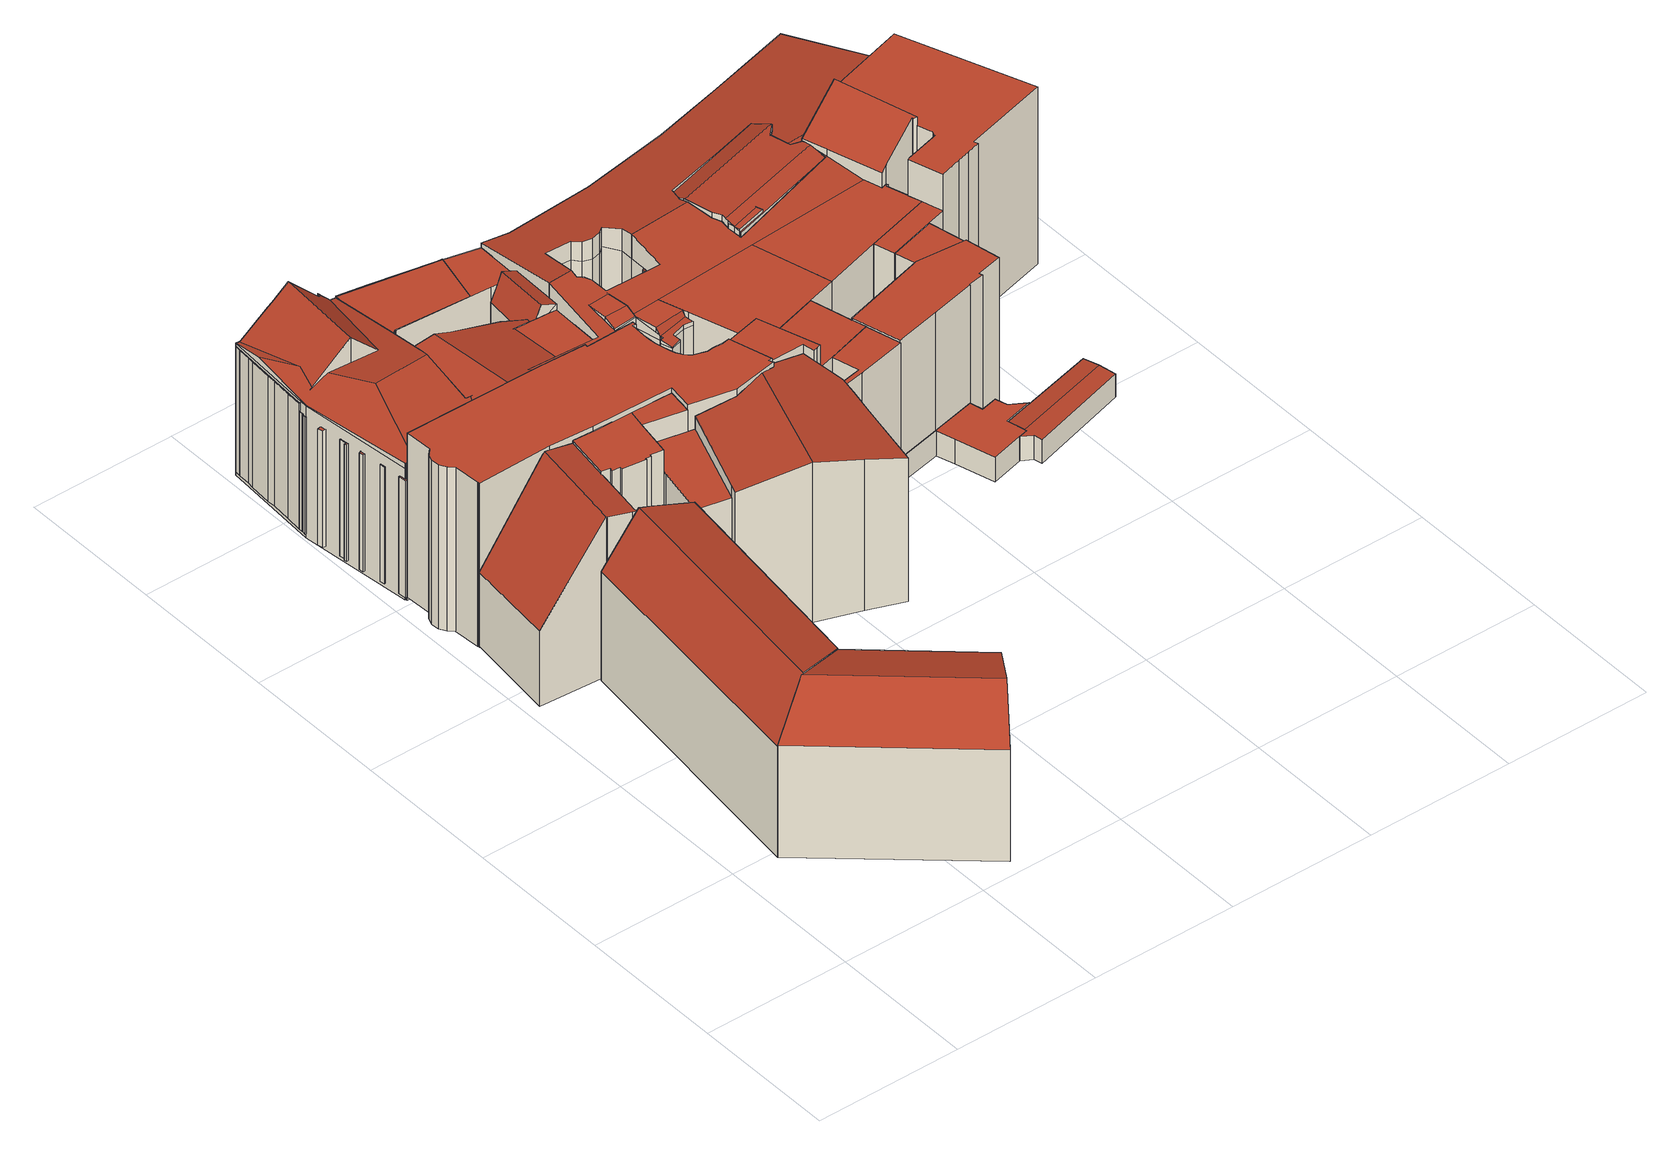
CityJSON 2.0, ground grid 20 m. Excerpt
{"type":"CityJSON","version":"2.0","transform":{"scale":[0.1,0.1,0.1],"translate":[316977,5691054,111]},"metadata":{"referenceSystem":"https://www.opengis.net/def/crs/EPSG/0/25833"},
"CityObjects":{
"building1":{"type":"Building","attributes":{"Gemeindeschluessel":14713000,"Geometrietyp2DReferenz":"3000","function":"31001_9998","roofType":"9999"},"children":["building1-1","building1-2"]},
"building1-1":{"type":"BuildingPart","attributes":{"Dachtyp_tdc":"tdcGableRoof","Dachneigung":53.39,"QualitaetDacherkennung":80,"Geometrietyp2DReferenz":"3000","roofType":"3100","measuredHeight":22.79},"parents":["building1"],"geometry":[{"type":"MultiSurface","lod":"2","boundaries":[[[0,1,2,3]],[[1,4,5,2]],[[4,6,7,5]],[[6,8,9,7]],[[8,10,11,12,9]],[[4,1,0,13,14,15]],[[15,10,8,6,4]],[[12,16,3,2,5,7,9]],[[0,3,16,17,13]],[[13,17,14]],[[14,11,10,15]],[[12,11,17,16]],[[14,17,11]]],"semantics":{"surfaces":[{"type":"WallSurface"},{"type":"RoofSurface"},{"type":"GroundSurface"},{"type":"ClosureSurface"}],"values":[0,0,0,0,0,1,1,2,3,3,0,3,3]}}]},
"building1-2":{"type":"BuildingPart","attributes":{"Dachtyp_tdc":"tdcGableRoof","Dachneigung":54.11,"QualitaetDacherkennung":62,"Geometrietyp2DReferenz":"3000","roofType":"3100","measuredHeight":22.82},"parents":["building1"],"geometry":[{"type":"MultiSurface","lod":"2","boundaries":[[[18,19,0,3,20]],[[11,21,22,12]],[[21,18,20,22]],[[18,21,23]],[[19,18,23,24]],[[21,11,14,24,23]],[[20,3,16,12,22]],[[13,0,19]],[[16,3,0,13,17]],[[12,16,17,11]],[[19,24,14,13]],[[13,14,17]],[[17,14,11]]],"semantics":{"surfaces":[{"type":"WallSurface"},{"type":"RoofSurface"},{"type":"GroundSurface"},{"type":"ClosureSurface"}],"values":[0,0,0,0,1,1,2,0,3,3,0,3,3]}}]},
"building2":{"type":"Building","attributes":{"Gemeindeschluessel":14713000,"Geometrietyp2DReferenz":"3000","function":"31001_9998","roofType":"9999"},"children":["building2-1","building2-2","building2-3","building2-4","building2-5"]},
"building2-1":{"type":"BuildingPart","attributes":{"Dachtyp_tdc":"tdcPolyFlatRoof","Dachneigung":0,"QualitaetDacherkennung":27,"Geometrietyp2DReferenz":"3000","roofType":"1000","measuredHeight":22.86},"parents":["building2"],"geometry":[{"type":"MultiSurface","lod":"2","boundaries":[[[25,26,27,28,29]],[[26,30,31,27]],[[32,33,34,35,36]],[[33,37,38,34]],[[37,39,40,38]],[[39,41,42,40]],[[41,43,44,42]],[[43,45,46,44]],[[45,47,48,46]],[[28,27,31,49,35,34,38,40,42,44,46,48,50,51]],[[47,52,50,48]],[[52,53,54,51,50]],[[53,52,47,45,43,41,39,37,33,32,55,30,26,25]],[[36,56,55,32]],[[49,31,30,55,56]],[[36,35,49,56]],[[29,54,53,25]],[[29,28,51,54]]],"semantics":{"surfaces":[{"type":"WallSurface"},{"type":"GroundSurface"},{"type":"RoofSurface"},{"type":"ClosureSurface"}],"values":[0,0,0,0,0,0,0,0,0,1,0,0,2,0,3,3,0,3]}}]},
"building2-2":{"type":"BuildingPart","attributes":{"Dachtyp_tdc":"tdcPolyFlatRoof","Dachneigung":0,"QualitaetDacherkennung":54,"Geometrietyp2DReferenz":"3000","roofType":"1000","measuredHeight":22.86},"parents":["building2"],"geometry":[{"type":"MultiSurface","lod":"2","boundaries":[[[57,58,31,30]],[[57,59,60,61,58]],[[55,59,57,30]],[[31,58,61,49]],[[56,60,59,55]],[[56,49,61,60]],[[31,49,56,55,30]]],"semantics":{"surfaces":[{"type":"WallSurface"},{"type":"RoofSurface"},{"type":"GroundSurface"},{"type":"ClosureSurface"}],"values":[0,0,1,2,0,3,3]}}]},
"building2-3":{"type":"BuildingPart","attributes":{"Dachtyp_tdc":"tdcGableRoof","Dachneigung":52.8,"QualitaetDacherkennung":36,"Geometrietyp2DReferenz":"3000","roofType":"3100","measuredHeight":23.19},"parents":["building2"],"geometry":[{"type":"MultiSurface","lod":"2","boundaries":[[[62,63,64,65,66]],[[66,67,68,69,70,71,72,54,29,73,62]],[[51,74,75,76,77,78,79,80,81,82,83,84,85,28]],[[54,72,74,51]],[[72,71,75,74]],[[71,70,76,75]],[[70,69,77,76]],[[69,68,78,77]],[[68,67,79,78]],[[67,66,80,79]],[[66,65,81,80]],[[65,64,82,81]],[[64,63,83,82]],[[63,62,84,83]],[[62,73,85,84]],[[73,29,28,85]],[[51,28,29,54]]],"semantics":{"surfaces":[{"type":"RoofSurface"},{"type":"GroundSurface"},{"type":"WallSurface"},{"type":"ClosureSurface"}],"values":[0,0,1,2,2,2,2,2,2,2,2,2,2,2,2,2,3]}}]},
"building2-4":{"type":"BuildingPart","attributes":{"Dachtyp_tdc":"tdcFreeFormRoof","Dachneigung":11.93,"QualitaetDacherkennung":9,"Geometrietyp2DReferenz":"3000","roofType":"5000","measuredHeight":23.31},"parents":["building2"],"geometry":[{"type":"MultiSurface","lod":"2","boundaries":[[[86,87,88,89]],[[87,90,91,88]],[[90,92,93,91]],[[92,94,95,93]],[[94,96,97,95]],[[96,98,99,97]],[[98,100,101,99]],[[100,102,103,101]],[[102,104,105,103]],[[104,106,107,108,105]],[[109,110,111,112,113]],[[110,114,115,111]],[[114,116,117,115]],[[116,118,119,117]],[[118,86,89,119]],[[114,110,109,106,104,102]],[[102,100,98,96,94,92,90,87,86,118,116,114]],[[89,88,91,93,95,97,99,101,103,105,108,112,111,115,117,119]],[[113,107,106,109]],[[113,112,108,107]]],"semantics":{"surfaces":[{"type":"WallSurface"},{"type":"RoofSurface"},{"type":"GroundSurface"},{"type":"ClosureSurface"}],"values":[0,0,0,0,0,0,0,0,0,0,0,0,0,0,0,1,1,2,0,3]}}]},
"building2-5":{"type":"BuildingPart","attributes":{"Dachtyp_tdc":"tdcPolyFlatRoof","Dachneigung":0,"QualitaetDacherkennung":36,"Geometrietyp2DReferenz":"3000","roofType":"1000","measuredHeight":19.82},"parents":["building2"],"geometry":[{"type":"MultiSurface","lod":"2","boundaries":[[[60,113,112,61]],[[107,120,121,108]],[[120,122,123,121]],[[122,124,125,123]],[[124,36,35,125]],[[124,122,120,107,113,60,56,36]],[[35,49,61,112,108,121,123,125]],[[35,36,56,49]],[[61,49,56,60]],[[108,112,113,107]]],"semantics":{"surfaces":[{"type":"WallSurface"},{"type":"RoofSurface"},{"type":"GroundSurface"},{"type":"ClosureSurface"}],"values":[0,0,0,0,0,1,2,3,3,3]}}]},
"building3":{"type":"Building","attributes":{"Dachtyp_tdc":"tdcPolyFlatRoof","Gemeindeschluessel":14713000,"Dachneigung":0,"QualitaetDacherkennung":41,"Geometrietyp2DReferenz":"3000","function":"31001_9998","roofType":"1000","measuredHeight":23.83},"geometry":[{"type":"MultiSurface","lod":"2","boundaries":[[[126,127,128,129]],[[127,130,131,128]],[[130,132,133,131]],[[132,134,135,133]],[[134,136,137,135]],[[136,138,139,137]],[[138,140,141,139]],[[140,142,143,141]],[[142,144,145,143]],[[144,146,147,145]],[[146,148,149,147]],[[148,150,151,149]],[[150,152,153,151]],[[152,154,155,153]],[[154,156,157,155]],[[156,158,159,157]],[[158,160,161,159]],[[160,162,163,161]],[[162,164,165,163]],[[164,166,167,165]],[[166,168,169,167]],[[168,170,171,169]],[[170,172,173,171]],[[172,174,175,173]],[[174,176,177,175]],[[176,178,179,177]],[[178,180,181,179]],[[180,182,183,181]],[[182,184,185,183]],[[184,186,187,185]],[[186,188,189,187]],[[188,190,191,189]],[[190,192,193,191]],[[192,194,195,193]],[[194,196,197,195]],[[196,198,199,197]],[[198,126,129,199]],[[198,196,194,192,190,188,186,184,182,180,178,176,174,172,170,168,166,164,162,160,158,156,154,152,150,148,146,144,142,140,138,136,134,132,130,127,126]],[[129,128,131,133,135,137,139,141,143,145,147,149,151,153,155,157,159,161,163,165,167,169,171,173,175,177,179,181,183,185,187,189,191,193,195,197,199]]],"semantics":{"surfaces":[{"type":"WallSurface"},{"type":"RoofSurface"},{"type":"GroundSurface"}],"values":[0,0,0,0,0,0,0,0,0,0,0,0,0,0,0,0,0,0,0,0,0,0,0,0,0,0,0,0,0,0,0,0,0,0,0,0,0,1,2]}}]},
"building4":{"type":"Building","attributes":{"Gemeindeschluessel":14713000,"Dachneigung":74.64,"Dachorientierung":-4.84,"MittlereTraufHoehe":129.56,"QualitaetDacherkennung":23,"ObjektHoehe":21.6,"BodenHoehe":111.78,"Geometrietyp2DReferenz":"3000","AbsoluteHoehe":133.39,"Dachflaeche":490.5,"function":"31001_9998","roofType":"3100","measuredHeight":21.6,"storeysAboveGround":7},"children":["building4-1","building4-2","building4-3","building4-4"],"geometry":[{"type":"MultiSurface","lod":"2","boundaries":[[[200,201,202,203]],[[204,205,206,207,208]],[[205,209,210,206]],[[209,211,212,210]],[[213,214,215,216]],[[214,217,218,215]],[[217,219,220,218]],[[219,221,163,220]],[[221,222,223,163]],[[222,224,225,223]],[[224,226,157,225]],[[226,227,228,157]],[[227,229,230,228]],[[229,231,232,230]],[[231,233,155,232]],[[233,234,235,155]],[[234,236,237,235]],[[236,238,239,237]],[[238,240,241,239]],[[240,242,243,241]],[[242,244,245,243]],[[244,246,247,245]],[[246,248,249,247]],[[248,250,251,249]],[[250,252,253,251]],[[252,254,255,253]],[[254,256,257,255]],[[256,258,259,257]],[[258,260,261,259]],[[260,262,263,261]],[[262,264,265,263]],[[264,266,267,265]],[[266,268,269,267]],[[268,270,271,269]],[[270,272,273,271]],[[272,274,275,273]],[[274,276,277,275]],[[276,200,203,277]],[[278,279,280,201,200,276,274,272,270,268,266,264,262,260,258,256,254,252,250,248,246,244,242,240,238,236,234,233,231,229,227]],[[227,226,224,222,221,219,217,214,213,281,282,283,211,209,205,204,278]],[[203,202,284,285,207,206,210,212,286,287,288,216,215,218,220,163,223,225,157,228,230,232,155,235,237,239,241,243,245,247,249,251,253,255,257,259,261,263,265,267,269,271,273,275,277]],[[284,202,201,280]],[[289,279,278]],[[285,284,280,279,289]],[[204,208,289,278]],[[285,289,208,207]],[[286,212,211,283]],[[216,288,281,213]],[[288,287,282,281]],[[287,286,283,282]]],"semantics":{"surfaces":[{"type":"WallSurface"},{"type":"RoofSurface"},{"type":"GroundSurface"},{"type":"ClosureSurface"}],"values":[0,0,0,0,0,0,0,0,0,0,0,0,0,0,0,0,0,0,0,0,0,0,0,0,0,0,0,0,0,0,0,0,0,0,0,0,0,0,1,1,2,3,0,3,0,3,3,3,3,3]}}]},
"building4-1":{"type":"BuildingPart","attributes":{"Dachneigung":90,"Dachorientierung":0,"MittlereTraufHoehe":131,"QualitaetDacherkennung":83,"BodenHoehe":111.78,"ObjektTeilHoehe":19.22,"Geometrietyp2DReferenz":"3000","AbsoluteHoehe":131,"Dachflaeche":104.57,"roofType":"1000","measuredHeight":19.22,"storeysAboveGround":6},"parents":["building4"],"geometry":[{"type":"MultiSurface","lod":"2","boundaries":[[[290,291,292,293,294]],[[291,295,296,292]],[[295,297,298,296]],[[297,299,300,298]],[[299,301,302,300]],[[301,303,304,302]],[[303,305,306,307,304]],[[303,301,299,297,295,291,290,308,305]],[[307,309,293,292,296,298,300,302,304]],[[310,306,305,308]],[[309,307,306,310]],[[294,310,308,290]],[[294,293,309,310]]],"semantics":{"surfaces":[{"type":"WallSurface"},{"type":"RoofSurface"},{"type":"GroundSurface"},{"type":"ClosureSurface"}],"values":[0,0,0,0,0,0,0,1,2,0,3,0,3]}}]},
"building4-2":{"type":"BuildingPart","attributes":{"Dachneigung":90,"Dachorientierung":-88.83,"MittlereTraufHoehe":132.48,"QualitaetDacherkennung":54,"BodenHoehe":111.78,"ObjektTeilHoehe":21.07,"Geometrietyp2DReferenz":"3000","AbsoluteHoehe":132.85,"Dachflaeche":25.54,"roofType":"9999","measuredHeight":21.07,"storeysAboveGround":7},"parents":["building4"],"geometry":[{"type":"MultiSurface","lod":"2","boundaries":[[[311,312,313,314]],[[312,315,213,216,313]],[[316,317,318,212,211]],[[317,319,320,318]],[[319,321,322,320]],[[321,323,324,322]],[[323,311,314,324]],[[325,315,312,311]],[[321,319,317,316,326,327]],[[327,325,311,323,321]],[[314,313,216,288,287,286,212,318,320,322,324]],[[281,213,315,325]],[[288,216,213,281]],[[282,281,325,327]],[[287,288,281,282]],[[326,283,282,327]],[[287,282,283,286]],[[316,211,283,326]],[[211,212,286,283]]],"semantics":{"surfaces":[{"type":"WallSurface"},{"type":"RoofSurface"},{"type":"GroundSurface"},{"type":"ClosureSurface"}],"values":[0,0,0,0,0,0,0,1,1,1,2,0,3,0,3,0,3,0,3]}}]},
"building4-3":{"type":"BuildingPart","attributes":{"BezugspunktDach":"2100","Dachneigung":90,"Dachorientierung":0,"MittlereTraufHoehe":128.94,"QualitaetDacherkennung":0,"BodenHoehe":111.78,"ObjektTeilHoehe":17.16,"Geometrietyp2DReferenz":"3000","AbsoluteHoehe":128.94,"Dachflaeche":19.01,"roofType":"9999","measuredHeight":17.16,"storeysAboveGround":6},"parents":["building4"],"geometry":[{"type":"MultiSurface","lod":"2","boundaries":[[[280,279,289,208,328,329,330,331,332,333,201]],[[333,334,202,201]],[[333,332,335,334]],[[330,329,336,337]],[[329,328,338,336]],[[328,208,207,338]],[[202,334,335,339,337,336,338,207,285,284]],[[339,335,332,331]],[[337,339,331,330]],[[284,285,289,279,280]],[[285,207,208,289]],[[201,202,284,280]]],"semantics":{"surfaces":[{"type":"RoofSurface"},{"type":"WallSurface"},{"type":"GroundSurface"},{"type":"ClosureSurface"}],"values":[0,1,1,1,1,1,2,3,3,3,3,3]}}]},
"building4-4":{"type":"BuildingPart","attributes":{"Dachneigung":46.29,"Dachorientierung":3.58,"MittlereTraufHoehe":131.42,"QualitaetDacherkennung":73,"BodenHoehe":111.78,"ObjektTeilHoehe":24.81,"Geometrietyp2DReferenz":"3000","AbsoluteHoehe":136.59,"Dachflaeche":234.55,"roofType":"3100","measuredHeight":24.81,"storeysAboveGround":8},"parents":["building4"],"geometry":[{"type":"MultiSurface","lod":"2","boundaries":[[[340,341,342,335,332]],[[341,343,344,342]],[[343,345,346,344]],[[345,347,348,346]],[[347,349,350,348]],[[349,351,352,350]],[[351,353,354,352]],[[353,355,356,354]],[[355,357,358,356]],[[357,359,360,358]],[[359,361,362,360]],[[361,363,364,362]],[[363,365,366,364]],[[365,367,368,366]],[[367,369,370,368]],[[369,294,293,370]],[[363,361,359,357,355,353,351,349,347,345,343,341,340,371]],[[371,372,306,310,294,369,367,365,363]],[[339,335,342,344,346,348,350,352,354,356,358,360,362,364,366,368,370,293,309,307,337]],[[340,332,331,371]],[[332,335,339,331]],[[309,293,294,310]],[[337,307,306,372,330]],[[307,309,310,306]],[[331,330,372,371]],[[337,330,331,339]]],"semantics":{"surfaces":[{"type":"WallSurface"},{"type":"RoofSurface"},{"type":"GroundSurface"},{"type":"ClosureSurface"}],"values":[0,0,0,0,0,0,0,0,0,0,0,0,0,0,0,0,1,1,2,0,3,3,0,3,0,3]}}]},
"building5":{"type":"Building","attributes":{"name":"Passage Kinos","Gemeindeschluessel":14713000,"Geometrietyp2DReferenz":"3000","function":"31001_2090","roofType":"9999"},"children":["building5-1","building5-2","building5-3"]},
"building5-1":{"type":"BuildingPart","attributes":{"Dachtyp_tdc":"tdcPolyFlatRoof","Dachneigung":0,"QualitaetDacherkennung":34,"Geometrietyp2DReferenz":"3000","roofType":"1000","measuredHeight":18.87},"parents":["building5"],"geometry":[{"type":"MultiSurface","lod":"2","boundaries":[[[373,374,375,376]],[[374,377,378,375]],[[377,379,380,378]],[[379,381,382,383,380]],[[381,379,377,374,373,384,385]],[[376,375,378,380,383]],[[385,382,381]],[[376,383,382,384,373]],[[384,382,385]]],"semantics":{"surfaces":[{"type":"WallSurface"},{"type":"RoofSurface"},{"type":"GroundSurface"},{"type":"ClosureSurface"}],"values":[0,0,0,0,1,2,0,3,3]}}]},
"building5-2":{"type":"BuildingPart","attributes":{"Dachtyp_tdc":"tdcGableRoof","Dachneigung":68.74,"QualitaetDacherkennung":52,"Geometrietyp2DReferenz":"3000","roofType":"3100","measuredHeight":20.6},"parents":["building5"],"geometry":[{"type":"MultiSurface","lod":"2","boundaries":[[[386,387,373,376,388,389]],[[382,390,391,383]],[[387,386,392,393]],[[390,382,385,393,392,394]],[[388,376,383,391]],[[384,373,387]],[[382,383,376,373,384]],[[389,395,386]],[[388,391,390,395,389]],[[387,393,385,384]],[[384,385,382]],[[392,386,395,394]],[[394,395,390]]],"semantics":{"surfaces":[{"type":"WallSurface"},{"type":"RoofSurface"},{"type":"GroundSurface"},{"type":"ClosureSurface"}],"values":[0,0,1,1,2,0,3,0,3,0,3,0,3]}}]},
"building5-3":{"type":"BuildingPart","attributes":{"Dachtyp_tdc":"tdcPolyFlatRoof","Dachneigung":0,"QualitaetDacherkennung":40,"Geometrietyp2DReferenz":"3000","roofType":"1000","measuredHeight":18.93},"parents":["building5"],"geometry":[{"type":"MultiSurface","lod":"2","boundaries":[[[396,397,398,391,390]],[[397,399,400,398]],[[399,305,401,400]],[[305,402,403,401]],[[402,299,404,403]],[[299,405,406,404]],[[405,389,388,406]],[[389,405,299,402,305,399,397,396,394,395]],[[391,398,400,401,403,404,406,388]],[[390,394,396]],[[391,388,389,395,390]],[[390,395,394]]],"semantics":{"surfaces":[{"type":"WallSurface"},{"type":"RoofSurface"},{"type":"GroundSurface"},{"type":"ClosureSurface"}],"values":[0,0,0,0,0,0,0,1,2,0,3,3]}}]},
"building6":{"type":"Building","attributes":{"name":"Jägerhof Passage","Dachtyp_tdc":"tdcFreeFormRoof","Gemeindeschluessel":14713000,"Dachneigung":12.55,"QualitaetDacherkennung":10,"Geometrietyp2DReferenz":"3000","function":"31001_9998","roofType":"5000","measuredHeight":22.74},"geometry":[{"type":"MultiSurface","lod":"2","boundaries":[[[407,408,409,410]],[[411,412,413,414]],[[415,412,411]],[[414,413,416,417]],[[417,416,408,407]],[[418,419,420,421]],[[422,423,419,418]],[[421,420,424,425]],[[425,424,426,427]],[[427,426,428,429]],[[430,431,432,433]],[[433,432,434,435]],[[435,434,436,437]],[[437,436,438,439]],[[439,438,440,441]],[[441,440,442,443]],[[443,442,444,445]],[[445,444,446,447]],[[448,449,450,451]],[[451,450,452,453]],[[453,452,454,455]],[[455,454,456,457]],[[457,456,458,459]],[[459,458,460,461]],[[461,460,462,463,464]],[[465,466,423,422]],[[467,468,469,470]],[[471,472,431,430]],[[470,469,473,474]],[[429,428,475,476]],[[474,473,477,478]],[[478,477,479,480]],[[480,479,481,415]],[[482,483,484,485]],[[464,463,483,482]],[[486,487,488,489,490,491,492,493,494,495,496,497,498,499,500,501,502,503,504,505,506,507,508,509,510,511,512,513,514,515,516,517,518,519,520,521,522,523],[524,525,526,527,528,529,530,531,532,533,534,535,536,537],[538,539,540,541,542,543,544,545,546,547,548,549,550,551]],[[482,485,487,486]],[[485,552,488,487]],[[552,553,489,488]],[[553,554,490,489]],[[554,555,491,490]],[[555,556,492,491]],[[556,557,493,492]],[[557,558,494,493]],[[558,559,495,494]],[[559,560,496,495]],[[560,561,497,496]],[[561,562,498,497]],[[562,563,499,498]],[[563,564,500,499]],[[564,565,501,500]],[[565,566,502,501]],[[566,467,503,502]],[[467,470,504,503]],[[470,474,505,504]],[[474,478,506,505]],[[478,480,507,506]],[[480,415,508,507]],[[415,411,509,508]],[[411,414,510,509]],[[414,417,511,510]],[[417,407,512,511]],[[407,410,513,512]],[[410,567,514,513]],[[567,568,515,514]],[[568,448,516,515]],[[447,569,539,538]],[[569,570,540,539]],[[570,571,541,540]],[[571,572,542,541]],[[572,471,543,542]],[[471,430,544,543]],[[429,476,525,524]],[[476,573,526,525]],[[573,574,527,526]],[[574,575,528,527]],[[575,576,529,528]],[[576,577,530,529]],[[577,578,531,530]],[[578,465,532,531]],[[465,422,533,532]],[[422,418,534,533]],[[418,421,535,534]],[[421,425,536,535]],[[425,427,537,536]],[[427,429,524,537]],[[430,433,545,544]],[[433,435,546,545]],[[435,437,547,546]],[[437,439,548,547]],[[439,441,549,548]],[[441,443,550,549]],[[443,445,551,550]],[[445,447,538,551]],[[448,451,517,516]],[[451,453,518,517]],[[453,455,519,518]],[[455,457,520,519]],[[457,459,521,520]],[[459,461,522,521]],[[461,464,523,522]],[[464,482,486,523]],[[483,463,462,579,484]],[[481,479,477,473,469,468,580]],[[423,466,581,579,462,460,458,456,454,452,450,449,446,444,442,440,438,436,434,432,431,428,426,424,420,419]],[[408,416,413,412,415,481,580,582,409]],[[583,584,585,586,587,588,589,590,484,579,581,591,592,593,594,595,596,475,428,431,472,597,598,599,600,446,449,601,602,582,580,468,603,604,605,606,607,608,609]],[[559,583,609,560]],[[560,609,608,561]],[[561,608,607,562]],[[562,607,606,563]],[[563,606,605,564]],[[564,605,604,565]],[[565,604,603,566]],[[566,603,468,467]],[[410,409,582,602,567]],[[567,602,601,568]],[[568,601,449,448]],[[569,600,599,570]],[[447,446,600,569]],[[570,599,598,571]],[[571,598,597,572]],[[572,597,472,471]],[[573,596,595,574]],[[476,475,596,573]],[[574,595,594,575]],[[575,594,593,576]],[[576,593,592,577]],[[577,592,591,578]],[[578,591,581,466,465]],[[552,590,589,553]],[[485,484,590,552]],[[553,589,588,554]],[[554,588,587,555]],[[555,587,586,556]],[[556,586,585,557]],[[557,585,584,558]],[[558,584,583,559]],[[429,428,431,430]],[[447,446,449,448]]],"semantics":{"surfaces":[{"type":"WallSurface"},{"type":"GroundSurface"},{"type":"RoofSurface"},{"type":"ClosureSurface"}],"values":[0,0,0,0,0,0,0,0,0,0,0,0,0,0,0,0,0,0,0,0,0,0,0,0,0,0,0,0,0,0,0,0,0,0,0,1,0,0,0,0,0,0,0,0,0,0,0,0,0,0,0,0,0,0,0,0,0,0,0,0,0,0,0,0,0,0,0,0,0,0,0,0,0,0,0,0,0,0,0,0,0,0,0,0,0,0,0,0,0,0,0,0,0,0,0,0,0,0,0,0,0,0,2,2,2,2,2,0,0,0,0,0,0,0,0,0,0,0,0,0,0,0,0,0,0,0,0,0,0,0,0,0,0,0,0,0,0,0,3,3]}}]},
"building7":{"type":"Building","attributes":{"Gemeindeschluessel":14713000,"Dachneigung":90,"Dachorientierung":0,"MittlereTraufHoehe":133.46,"QualitaetDacherkennung":65,"ObjektHoehe":21.68,"BodenHoehe":111.79,"Geometrietyp2DReferenz":"3000","AbsoluteHoehe":133.46,"Dachflaeche":7.17,"function":"31001_9998","roofType":"1000","measuredHeight":21.68,"storeysAboveGround":7},"geometry":[{"type":"MultiSurface","lod":"2","boundaries":[[[610,611,612,613]],[[611,614,615,612]],[[614,616,617,615]],[[616,610,613,617]],[[616,614,611,610]],[[613,612,615,617]]],"semantics":{"surfaces":[{"type":"WallSurface"},{"type":"RoofSurface"},{"type":"GroundSurface"}],"values":[0,0,0,0,1,2]}}]},
"building8":{"type":"Building","attributes":{"Gemeindeschluessel":14713000,"Dachneigung":90,"Dachorientierung":0,"MittlereTraufHoehe":137.41,"QualitaetDacherkennung":0,"ObjektHoehe":25.85,"BodenHoehe":111.57,"Geometrietyp2DReferenz":"3000","AbsoluteHoehe":137.41,"Dachflaeche":257.7,"function":"31001_9998","roofType":"9999","measuredHeight":25.85,"storeysAboveGround":9},"children":["building8-1","building8-2","building8-3","building8-4","building8-5","building8-6","building8-7","building8-8","building8-9","building8-10","building8-11","building8-12","building8-13"],"geometry":[{"type":"MultiSurface","lod":"2","boundaries":[[[618,619,620,621,622,623,624,625,626,627,628,629,630,631]],[[618,631,632,633]],[[620,619,634,635]],[[631,630,636,632]],[[630,629,637,636]],[[629,628,638,639,637]],[[640,641,638,628,627]],[[642,640,627,626]],[[626,625,643,644,642]],[[625,624,645,643]],[[624,623,646,645]],[[621,620,635,647]],[[619,618,633,634]],[[623,622,648,646]],[[632,636,637,639,649,650,644,643,645,646,648,647,635,634,633]],[[649,639,638,641]],[[640,650,649,641]],[[642,644,650,640]],[[647,648,622,621]]],"semantics":{"surfaces":[{"type":"RoofSurface"},{"type":"WallSurface"},{"type":"GroundSurface"},{"type":"ClosureSurface"}],"values":[0,1,1,1,1,1,1,1,1,1,1,1,1,1,2,3,3,3,3]}}]},
"building8-1":{"type":"BuildingPart","attributes":{"Dachneigung":90,"Dachorientierung":0,"MittlereTraufHoehe":132.08,"QualitaetDacherkennung":75,"BodenHoehe":111.57,"ObjektTeilHoehe":20.52,"Geometrietyp2DReferenz":"3000","AbsoluteHoehe":132.08,"Dachflaeche":26.93,"roofType":"1000","measuredHeight":20.52,"storeysAboveGround":7},"parents":["building8"],"geometry":[{"type":"MultiSurface","lod":"2","boundaries":[[[651,652,653,654]],[[638,655,656,639]],[[655,638,641,652,651]],[[654,653,649,639,656]],[[652,641,649,653]],[[639,649,641,638]],[[654,656,655,651]]],"semantics":{"surfaces":[{"type":"WallSurface"},{"type":"RoofSurface"},{"type":"GroundSurface"},{"type":"ClosureSurface"}],"values":[0,0,1,2,3,3,3]}}]},
"building8-2":{"type":"BuildingPart","attributes":{"Dachneigung":90,"Dachorientierung":0,"MittlereTraufHoehe":135.35,"QualitaetDacherkennung":76,"BodenHoehe":111.57,"ObjektTeilHoehe":23.79,"Geometrietyp2DReferenz":"3000","AbsoluteHoehe":135.35,"Dachflaeche":35.39,"roofType":"1000","measuredHeight":23.79,"storeysAboveGround":8},"parents":["building8"],"geometry":[{"type":"MultiSurface","lod":"2","boundaries":[[[657,658,659,660,661,662,663]],[[664,665,666,667,668,669,670,671]],[[663,662,665,664]],[[662,661,672,666,665]],[[660,659,673,669,668,674]],[[658,657,671,670,675]],[[657,663,664,671]],[[674,676,672,661,660]],[[674,668,667,676]],[[676,667,666,672]],[[675,673,659,658]],[[675,670,669,673]]],"semantics":{"surfaces":[{"type":"RoofSurface"},{"type":"GroundSurface"},{"type":"WallSurface"},{"type":"ClosureSurface"}],"values":[0,1,2,2,2,2,2,2,3,3,2,3]}}]},
"building8-3":{"type":"BuildingPart","attributes":{"Dachneigung":90,"Dachorientierung":0,"MittlereTraufHoehe":132.09,"QualitaetDacherkennung":68,"BodenHoehe":111.57,"ObjektTeilHoehe":20.52,"Geometrietyp2DReferenz":"3000","AbsoluteHoehe":132.09,"Dachflaeche":215.35,"roofType":"1000","measuredHeight":20.52,"storeysAboveGround":7},"parents":["building8"],"geometry":[{"type":"MultiSurface","lod":"2","boundaries":[[[677,678,679,680]],[[678,681,682,679]],[[683,684,685,686]],[[684,687,688,685]],[[687,689,690,688]],[[689,691,692,690]],[[689,687,684,683,693,681,678,677,694,695,652,641,640,642,691]],[[692,644,650,649,653,696,697,680,679,682,698,686,685,688,690]],[[691,642,644,692]],[[652,695,696,653]],[[694,677,680,697]],[[698,682,681,693]],[[686,698,693,683]],[[650,644,642,640]],[[650,640,641,649]],[[641,652,653,649]],[[697,696,695,694]]],"semantics":{"surfaces":[{"type":"WallSurface"},{"type":"RoofSurface"},{"type":"GroundSurface"},{"type":"ClosureSurface"}],"values":[0,0,0,0,0,0,1,2,0,0,0,3,3,3,3,3,3]}}]},
"building8-4":{"type":"BuildingPart","attributes":{"Dachneigung":90,"Dachorientierung":0,"MittlereTraufHoehe":132.11,"QualitaetDacherkennung":73,"BodenHoehe":111.57,"ObjektTeilHoehe":20.54,"Geometrietyp2DReferenz":"3000","AbsoluteHoehe":132.11,"Dachflaeche":71.35,"roofType":"1000","measuredHeight":20.54,"storeysAboveGround":7},"parents":["building8"],"geometry":[{"type":"MultiSurface","lod":"2","boundaries":[[[674,668,699,700]],[[701,702,703,704]],[[705,701,704,676,674,700]],[[699,668,667,703,702,706]],[[667,668,674,676]],[[704,703,667,676]],[[706,702,701,705]],[[700,699,706,705]]],"semantics":{"surfaces":[{"type":"WallSurface"},{"type":"RoofSurface"},{"type":"GroundSurface"},{"type":"ClosureSurface"}],"values":[0,0,1,2,3,3,3,3]}}]},
"building8-5":{"type":"BuildingPart","attributes":{"Dachneigung":83.93,"Dachorientierung":75.17,"MittlereTraufHoehe":115.08,"QualitaetDacherkennung":96,"BodenHoehe":111.57,"ObjektTeilHoehe":3.66,"Geometrietyp2DReferenz":"3000","AbsoluteHoehe":115.23,"Dachflaeche":69.07,"roofType":"3100","measuredHeight":3.66,"storeysAboveGround":1},"parents":["building8"],"geometry":[{"type":"MultiSurface","lod":"2","boundaries":[[[707,708,709,710]],[[708,711,712,709]],[[713,714,715,716]],[[714,717,718,715]],[[717,719,720,718]],[[719,707,710,720]],[[717,714,713,721,722,723]],[[723,724,711,708,707,719,717]],[[710,709,712,725,726,727,716,715,718,720]],[[724,725,712,711]],[[726,725,724,723]],[[726,723,722,721,727]],[[716,727,721,713]]],"semantics":{"surfaces":[{"type":"WallSurface"},{"type":"RoofSurface"},{"type":"GroundSurface"},{"type":"ClosureSurface"}],"values":[0,0,0,0,0,0,1,1,2,3,3,3,3]}}]},
"building8-6":{"type":"BuildingPart","attributes":{"Dachneigung":90,"Dachorientierung":0,"MittlereTraufHoehe":132.09,"QualitaetDacherkennung":77,"BodenHoehe":111.57,"ObjektTeilHoehe":20.53,"Geometrietyp2DReferenz":"3000","AbsoluteHoehe":132.09,"Dachflaeche":224.02,"roofType":"1000","measuredHeight":20.53,"storeysAboveGround":7},"parents":["building8"],"geometry":[{"type":"MultiSurface","lod":"2","boundaries":[[[728,729,730,731,732,733]],[[734,694,697,735,736]],[[704,703,696,695]],[[672,737,738,739,666]],[[672,676,704,695,694,734,729,728,740,741,737]],[[739,742,743,732,731,744,745,735,697,696,703,667,666]],[[741,738,737]],[[733,740,728]],[[733,732,743,740]],[[743,742,741,740]],[[742,739,738,741]],[[736,746,747,730,729,734]],[[736,735,745,746]],[[745,744,747,746]],[[744,731,730,747]],[[695,696,697,694]],[[667,703,704,676]],[[666,667,676,672]]],"semantics":{"surfaces":[{"type":"WallSurface"},{"type":"RoofSurface"},{"type":"GroundSurface"},{"type":"ClosureSurface"}],"values":[0,0,0,0,1,2,0,0,3,3,3,0,3,3,3,3,3,3]}}]},
"building8-7":{"type":"BuildingPart","attributes":{"Dachneigung":54.41,"Dachorientierung":0,"MittlereTraufHoehe":136.43,"QualitaetDacherkennung":81,"BodenHoehe":111.57,"ObjektTeilHoehe":27.05,"Geometrietyp2DReferenz":"3000","AbsoluteHoehe":138.62,"Dachflaeche":83.19,"roofType":"2100","measuredHeight":27.05,"storeysAboveGround":9},"parents":["building8"],"geometry":[{"type":"MultiSurface","lod":"2","boundaries":[[[748,749,750,751]],[[749,752,683,686,750]],[[753,754,755,682,681]],[[754,756,621,647,755]],[[757,748,751,648,622]],[[757,756,754,753,758,752,749,748]],[[751,750,686,698,682,755,647,648]],[[758,693,683,752]],[[693,698,686,683]],[[753,681,693,758]],[[681,682,698,693]],[[622,621,756,757]],[[622,648,647,621]]],"semantics":{"surfaces":[{"type":"WallSurface"},{"type":"RoofSurface"},{"type":"GroundSurface"},{"type":"ClosureSurface"}],"values":[0,0,0,0,0,1,2,0,3,0,3,0,3]}}]},
"building8-8":{"type":"BuildingPart","attributes":{"Dachneigung":90,"Dachorientierung":0,"MittlereTraufHoehe":132.1,"QualitaetDacherkennung":78,"BodenHoehe":111.57,"ObjektTeilHoehe":20.53,"Geometrietyp2DReferenz":"3000","AbsoluteHoehe":132.1,"Dachflaeche":27.28,"roofType":"1000","measuredHeight":20.53,"storeysAboveGround":7},"parents":["building8"],"geometry":[{"type":"MultiSurface","lod":"2","boundaries":[[[759,760,656,655]],[[761,651,654,762]],[[761,759,655,651]],[[654,656,760,762]],[[655,656,654,651]],[[762,760,759,761]]],"semantics":{"surfaces":[{"type":"WallSurface"},{"type":"RoofSurface"},{"type":"GroundSurface"},{"type":"ClosureSurface"}],"values":[0,0,1,2,3,3]}}]},
"building8-9":{"type":"BuildingPart","attributes":{"Dachneigung":89.93,"Dachorientierung":82.71,"MittlereTraufHoehe":131.22,"QualitaetDacherkennung":80,"BodenHoehe":111.57,"ObjektTeilHoehe":20.54,"Geometrietyp2DReferenz":"3000","AbsoluteHoehe":132.1,"Dachflaeche":42.09,"roofType":"9999","measuredHeight":20.54,"storeysAboveGround":7},"parents":["building8"],"geometry":[{"type":"MultiSurface","lod":"2","boundaries":[[[763,764,765,766]],[[764,312,767,765]],[[312,768,769,767]],[[768,770,771,769]],[[770,733,732,771]],[[738,763,766,739]],[[740,733,770,768]],[[764,763,738,741]],[[741,740,768,312,764]],[[766,765,767,769,771,732,743,742,739]],[[743,732,733,740]],[[740,741,742,743]],[[742,741,738,739]]],"semantics":{"surfaces":[{"type":"WallSurface"},{"type":"RoofSurface"},{"type":"GroundSurface"},{"type":"ClosureSurface"}],"values":[0,0,0,0,0,0,1,1,1,2,3,3,3]}}]},
"building8-10":{"type":"BuildingPart","attributes":{"Dachneigung":90,"Dachorientierung":0,"MittlereTraufHoehe":115.18,"QualitaetDacherkennung":100,"BodenHoehe":111.57,"ObjektTeilHoehe":3.62,"Geometrietyp2DReferenz":"3000","AbsoluteHoehe":115.18,"Dachflaeche":59.32,"roofType":"1000","measuredHeight":3.62,"storeysAboveGround":1},"parents":["building8"],"geometry":[{"type":"MultiSurface","lod":"2","boundaries":[[[772,773,774,775]],[[773,776,777,774]],[[776,778,779,777]],[[778,780,781,779]],[[782,783,784,785]],[[783,786,787,784]],[[786,788,789,787]],[[788,790,713,716,789]],[[711,772,775,712]],[[711,724,723,722,791,790,788,786,783,782,792,780,778,776,773,772]],[[775,774,777,779,781,793,785,784,787,789,716,727,726,725,712]],[[793,781,780,792]],[[785,793,792,782]],[[721,713,790,791]],[[721,727,716,713]],[[722,721,791]],[[725,726,723,724]],[[726,727,721,722,723]],[[712,725,724,711]]],"semantics":{"surfaces":[{"type":"WallSurface"},{"type":"RoofSurface"},{"type":"GroundSurface"},{"type":"ClosureSurface"}],"values":[0,0,0,0,0,0,0,0,0,1,2,3,3,0,3,0,3,3,3]}}]},
"building8-11":{"type":"BuildingPart","attributes":{"Dachneigung":90,"Dachorientierung":171.95,"MittlereTraufHoehe":131.04,"QualitaetDacherkennung":80,"BodenHoehe":111.57,"ObjektTeilHoehe":20.51,"Geometrietyp2DReferenz":"3000","AbsoluteHoehe":132.07,"Dachflaeche":36.28,"roofType":"9999","measuredHeight":20.51,"storeysAboveGround":7},"parents":["building8"],"geometry":[{"type":"MultiSurface","lod":"2","boundaries":[[[794,736,735,795]],[[730,796,797,731]],[[796,798,799,797]],[[798,800,801,799]],[[800,802,803,801]],[[802,804,805,803]],[[804,806,807,805]],[[806,808,807]],[[808,794,795,807]],[[746,736,794,808,806,804]],[[800,798,796,730,747]],[[747,746,804,802,800]],[[795,735,745,744,731,797,799,801,803,805,807]],[[745,735,736,746]],[[744,745,746,747]],[[744,747,730,731]]],"semantics":{"surfaces":[{"type":"WallSurface"},{"type":"RoofSurface"},{"type":"GroundSurface"},{"type":"ClosureSurface"}],"values":[0,0,0,0,0,0,0,0,0,1,1,1,2,3,3,3]}}]},
"building8-12":{"type":"BuildingPart","attributes":{"Dachneigung":90,"Dachorientierung":0,"MittlereTraufHoehe":132.43,"QualitaetDacherkennung":16,"BodenHoehe":111.57,"ObjektTeilHoehe":20.86,"Geometrietyp2DReferenz":"3000","AbsoluteHoehe":132.43,"Dachflaeche":124.4,"roofType":"1000","measuredHeight":20.86,"storeysAboveGround":7},"parents":["building8"],"geometry":[{"type":"MultiSurface","lod":"2","boundaries":[[[809,810,811,812]],[[810,813,814,811]],[[813,815,782,785,814]],[[816,792,793,792]],[[817,818,761,762,702,701]],[[819,820,821,760,759]],[[820,809,812,821]],[[820,819,818,817,822,816,815,813,810,809]],[[812,811,814,785,793,781,706,702,762,760,821]],[[792,782,815,816]],[[792,793,785,782]],[[780,792,816,822,823]],[[780,781,793,792]],[[701,705,823,822,817]],[[701,702,706,705]],[[705,706,781,780,823]],[[759,761,818,819]],[[759,760,762,761]]],"semantics":{"surfaces":[{"type":"WallSurface"},{"type":"RoofSurface"},{"type":"GroundSurface"},{"type":"ClosureSurface"}],"values":[0,0,0,0,0,0,0,1,2,0,3,0,3,0,3,3,0,3]}}]},
"building8-13":{"type":"BuildingPart","attributes":{"Dachneigung":90,"Dachorientierung":0,"MittlereTraufHoehe":132.1,"QualitaetDacherkennung":65,"BodenHoehe":111.57,"ObjektTeilHoehe":20.53,"Geometrietyp2DReferenz":"3000","AbsoluteHoehe":132.1,"Dachflaeche":34.87,"roofType":"1000","measuredHeight":20.53,"storeysAboveGround":7},"parents":["building8"],"geometry":[{"type":"MultiSurface","lod":"2","boundaries":[[[824,675,670,825]],[[673,826,827,669]],[[826,828,829,827]],[[828,700,699,829]],[[830,831,832,779]],[[831,824,825,832]],[[831,830,823,705,700,828,826,673,675,824]],[[825,670,669,827,829,699,706,781,779,832]],[[669,670,675,673]],[[706,699,700,705]],[[779,781,823,830]],[[706,705,823,781]]],"semantics":{"surfaces":[{"type":"WallSurface"},{"type":"RoofSurface"},{"type":"GroundSurface"},{"type":"ClosureSurface"}],"values":[0,0,0,0,0,0,1,2,3,3,0,3]}}]},
"building9":{"type":"Building","attributes":{"name":"Jägerhof Passage","Dachtyp_tdc":"tdcFreeFormRoof","Gemeindeschluessel":14713000,"Dachneigung":2.88,"QualitaetDacherkennung":65,"Geometrietyp2DReferenz":"3000","function":"31001_9998","roofType":"5000","measuredHeight":22.51},"geometry":[{"type":"MultiSurface","lod":"2","boundaries":[[[833,834,835,836]],[[834,837,617,835]],[[837,838,839,617]],[[838,840,841,839]],[[840,842,843,841]],[[842,844,845,843]],[[844,846,847,845]],[[846,848,849,847]],[[848,850,851,849]],[[850,852,853,851]],[[852,854,855,853]],[[854,856,857,855]],[[856,833,836,857]],[[834,833,858,859,837]],[[860,848,846,844,842,861]],[[858,856,854,852,850,860,861,840,838,859]],[[838,837,859]],[[842,840,861]],[[850,848,860]],[[833,856,858]],[[836,835,617,839,841,843,845,847,849,851,853,855,857]]],"semantics":{"surfaces":[{"type":"WallSurface"},{"type":"RoofSurface"},{"type":"GroundSurface"}],"values":[0,0,0,0,0,0,0,0,0,0,0,0,0,1,1,1,0,0,0,0,2]}}]}
},
"vertices":[
[49,180,176],[93,548,174],[93,548,15],[49,180,15],[144,544,243],[144,544,15],[162,542,237],[162,542,15],[215,532,222],[215,532,15],[176,229,222],[176,229,221],[176,229,15],[51,181,178],[102,200,242],[102,200,243],[102,200,15],[102,200,196],
[247,9,178],[49,180,178],[247,9,15],[315,108,221],[315,108,15],[274,48,243],[99,199,243],
[164,686,240],[192,684,240],[192,684,11],[164,686,11],[164,686,236],[246,683,240],[246,683,11],[232,608,240],[215,611,240],[215,611,11],[232,608,11],[232,608,209],[214,608,240],[214,608,11],[207,609,240],[207,609,11],[207,607,240],[207,607,11],[175,612,240],[175,612,11],[175,615,240],[175,615,11],[164,616,240],[164,616,11],[241,658,11],[165,621,11],[154,623,11],[165,621,240],[154,623,240],[154,623,236],[241,658,240],[241,658,209],
[303,681,240],[303,681,11],[298,646,240],[298,646,209],[298,646,11],
[124,688,243],[29,686,119],[28,686,118],[13,560,121],[105,554,243],[106,553,243],[138,548,237],[144,547,236],[145,549,236],[143,550,236],[153,616,236],[132,688,241],[153,616,11],[143,550,11],[145,549,11],[144,547,11],[138,548,11],[106,553,11],[105,554,11],[13,560,11],[28,686,11],[29,686,11],[124,688,11],[132,688,11],
[424,650,240],[469,650,231],[469,650,11],[424,650,11],[479,593,225],[479,593,11],[479,591,225],[479,591,11],[475,568,224],[475,568,11],[468,531,223],[468,531,11],[452,442,220],[452,442,11],[404,461,231],[404,461,11],[345,481,244],[345,481,11],[257,511,227],[257,511,11],[262,523,227],[262,523,209],[262,523,11],[307,644,228],[359,633,237],[359,633,11],[307,644,11],[307,644,209],[401,641,244],[401,641,11],[421,644,240],[421,644,11],[419,650,241],[419,650,11],
[218,532,209],[218,532,11],[218,535,209],[218,535,11],[231,602,209],[231,602,11],
[298,646,247],[303,681,247],[303,681,8],[298,646,8],[192,684,247],[192,684,8],[132,688,247],[132,688,8],[29,686,247],[29,686,8],[29,689,247],[29,689,8],[28,689,247],[28,689,8],[26,725,247],[26,725,8],[19,732,247],[19,732,8],[14,741,247],[14,741,8],[13,752,247],[13,752,8],[17,762,247],[17,762,8],[24,769,247],[24,769,8],[22,806,247],[22,806,8],[22,807,247],[22,807,8],[209,805,247],[209,805,8],[276,802,247],[276,802,8],[276,798,247],[276,798,8],[343,799,247],[343,799,8],[343,793,247],[343,793,8],[339,794,247],[339,794,8],[338,774,247],[338,774,8],[338,764,247],[338,764,8],[339,755,247],[339,755,8],[341,745,247],[341,745,8],[343,736,247],[343,736,8],[346,727,247],[346,727,8],[351,719,247],[351,719,8],[358,712,247],[358,712,8],[376,706,247],[376,706,8],[385,707,247],[385,707,8],[398,706,247],[398,706,8],[408,708,247],[408,708,8],[424,650,247],[424,650,8],[419,650,247],[419,650,8],[421,644,247],[421,644,8],[359,633,247],[359,633,8],
[3,965,178],[4,971,179],[4,971,8],[3,965,8],[196,942,218],[264,938,200],[264,938,8],[196,942,8],[196,942,179],[290,932,193],[290,932,8],[344,922,179],[344,922,8],[347,836,179],[348,829,179],[348,829,8],[347,836,8],[348,807,179],[348,807,8],[349,799,179],[349,799,8],[343,799,180],[276,799,199],[276,799,8],[276,803,199],[276,803,8],[209,805,218],[186,805,224],[186,805,8],[164,806,218],[164,806,8],[95,807,199],[95,807,8],[22,807,179],[20,807,178],[20,807,8],[19,818,178],[19,818,8],[22,818,179],[22,818,8],[20,841,179],[20,841,8],[17,841,178],[17,841,8],[16,848,178],[16,848,8],[19,848,179],[19,848,8],[16,873,179],[16,873,8],[12,873,178],[12,873,8],[11,879,178],[11,879,8],[15,880,179],[15,880,8],[12,899,179],[12,899,8],[9,899,178],[9,899,8],[8,902,178],[8,902,8],[11,902,178],[11,902,8],[9,911,178],[9,911,8],[11,911,179],[11,911,8],[8,934,179],[8,934,8],[4,935,178],[4,935,8],[2,942,177],[2,942,8],[7,943,178],[7,943,8],[5,965,179],[5,965,8],[174,945,224],[7,971,179],[5,971,179],[346,852,179],[344,903,179],[344,920,179],[5,971,8],[174,945,8],[344,920,8],[344,903,8],[346,852,8],[174,945,179],
[149,1090,200],[190,1083,200],[190,1083,8],[149,1090,8],[149,1090,190],[277,1066,200],[277,1066,8],[283,1065,200],[283,1065,8],[283,1064,200],[283,1064,8],[266,994,200],[266,994,8],[163,1001,200],[163,1001,8],[144,990,200],[144,990,190],[144,990,8],[149,1089,200],[149,1089,8],[149,1089,190],
[378,852,219],[379,839,211],[379,839,8],[378,852,8],[347,836,211],[344,922,210],[359,919,211],[359,919,8],[372,916,211],[372,916,8],[373,902,219],[373,902,8],[374,887,219],[374,887,8],[346,852,219],[344,920,211],[344,903,219],
[180,959,179],[143,963,179],[142,963,179],[73,970,179],[4,977,179],[4,972,179],[4,972,8],[4,977,8],[143,963,8],[142,963,8],[180,959,8],[73,970,8],
[4,977,190],[6,999,190],[6,999,8],[8,1026,190],[8,1026,8],[8,1037,190],[8,1037,8],[10,1067,190],[10,1067,8],[11,1076,190],[11,1076,8],[12,1092,190],[12,1092,8],[12,1093,190],[12,1093,8],[13,1101,190],[13,1101,8],[14,1101,191],[14,1101,8],[54,1095,230],[54,1095,8],[59,1094,235],[59,1094,8],[81,1091,256],[81,1091,8],[122,1085,215],[122,1085,8],[126,1094,213],[126,1094,8],[132,1093,207],[132,1093,8],[73,970,256],[142,963,190],
[327,915,199],[325,838,199],[325,838,10],[327,915,10],[137,844,199],[137,844,10],[141,928,199],[141,928,10],[289,918,199],[289,918,174],[289,918,10],[317,916,199],[299,917,199],
[329,989,208],[327,915,208],[329,989,10],[329,989,200],[294,992,178],[294,992,10],[309,991,216],[306,917,216],[303,991,200],[319,990,200],
[294,992,200],[163,1000,200],[163,1000,10],[155,993,200],[155,993,10],[144,990,10],[148,1089,200],[148,1089,10],[283,1064,10],[330,1053,200],[330,1053,10],
[144,990,195],[144,990,217],[141,928,228],[141,928,195],[123,1084,195],[123,1084,199],[126,1093,198],[126,1093,195],[13,1101,195],[148,1089,199],[148,1089,195],[688,1012,195],[688,1012,219],[542,973,224],[542,973,195],[696,984,195],[696,984,224],[536,953,228],[536,953,195],[537,947,229],[537,947,195],[538,941,230],[538,941,195],[453,936,195],[453,936,230],[453,953,227],[453,953,195],[440,974,223],[440,974,195],[431,966,225],[431,966,195],[418,963,225],[418,963,195],[406,967,224],[406,967,195],[398,977,222],[398,977,195],[363,980,221],[363,980,195],[360,930,230],[360,930,195],[327,928,195],[327,928,230],[330,1053,207],[330,1053,195],[365,1045,209],[365,1045,195],[485,1052,209],[485,1052,195],[608,1074,207],[608,1074,195],[711,1102,202],[711,1102,195],[832,1136,198],[832,1136,195],[872,1014,220],[878,996,216],[878,996,195],[683,972,195],[683,972,226],[30,807,195],[30,807,207],[22,807,202],[22,807,195],[453,885,195],[453,885,219],[22,809,202],[22,809,195],[547,908,223],[547,908,195],[21,809,202],[21,809,195],[4,965,196],[4,965,195],[11,1059,203],[907,919,195],[907,919,197],[881,910,219],[881,910,195],[907,919,3],[881,910,3],[522,792,3],[419,802,3],[400,797,3],[402,787,3],[388,783,3],[383,799,3],[387,799,3],[379,838,3],[347,835,3],[351,799,3],[343,799,3],[276,798,3],[276,799,3],[276,802,3],[209,805,3],[30,807,3],[22,807,3],[22,809,3],[21,809,3],[4,965,3],[13,1101,3],[123,1084,3],[126,1093,3],[148,1089,3],[144,990,3],[141,928,3],[137,844,3],[325,838,3],[327,928,3],[330,1053,3],[365,1045,3],[485,1052,3],[608,1074,3],[711,1102,3],[832,1136,3],[878,996,3],[538,941,3],[547,908,3],[553,898,3],[553,887,3],[557,869,3],[715,912,3],[706,942,3],[691,946,3],[683,972,3],[696,984,3],[688,1012,3],[542,973,3],[536,953,3],[537,947,3],[360,930,3],[359,919,3],[366,914,3],[371,907,3],[375,886,3],[453,885,3],[453,936,3],[453,953,3],[440,974,3],[431,966,3],[418,963,3],[406,967,3],[398,977,3],[363,980,3],[522,792,195],[419,802,195],[400,797,195],[402,787,195],[388,783,195],[383,799,195],[387,799,195],[379,838,195],[347,835,195],[351,799,195],[343,799,195],[276,798,195],[276,799,195],[276,802,195],[209,805,195],[137,844,195],[325,838,195],[359,919,195],[366,914,195],[371,907,195],[375,886,195],[553,898,195],[553,887,195],[557,869,195],[715,912,195],[706,942,195],[691,946,195],[864,960,230],[63,913,230],[690,950,230],[140,917,230],[379,838,210],[387,799,201],[383,799,201],[388,783,197],[402,787,198],[400,797,200],[419,802,201],[522,792,197],[691,946,229],[706,942,228],[715,912,222],[557,869,214],[553,887,218],[553,898,221],[375,886,220],[371,907,225],[366,914,227],[359,919,228],[325,838,210],[137,844,214],[209,805,204],[276,802,203],[276,799,202],[276,798,202],[343,799,201],[351,799,201],[347,835,209],
[594,897,225],[599,882,225],[599,882,8],[594,897,8],[557,871,225],[557,871,8],[553,887,225],[553,887,8],
[829,788,264],[946,818,264],[880,993,264],[768,962,264],[798,851,264],[804,831,264],[802,826,264],[802,824,264],[755,812,264],[752,811,264],[766,765,264],[796,774,264],[813,778,264],[831,783,264],[831,783,6],[829,788,6],[946,818,6],[880,993,6],[813,778,6],[796,774,6],[766,765,211],[766,765,6],[752,811,211],[758,793,211],[755,812,211],[802,824,6],[755,812,6],[802,826,6],[804,831,6],[768,962,6],[798,851,6],[758,793,6],[752,811,6],
[676,741,211],[668,769,211],[668,769,6],[676,741,6],[740,758,211],[740,758,6],
[469,650,244],[472,634,244],[477,635,244],[483,637,244],[457,719,244],[408,708,244],[424,650,244],[424,650,6],[408,708,6],[457,719,6],[460,711,6],[483,637,6],[477,635,6],[472,634,6],[469,650,6],[457,719,211],[477,635,211],[483,637,211],[472,634,211],[460,711,211],
[599,882,211],[715,913,211],[715,913,6],[599,882,6],[717,913,211],[717,913,6],[746,842,211],[747,840,211],[747,840,6],[746,842,6],[744,839,211],[744,839,6],[752,813,211],[752,813,6],[754,813,211],[754,813,6],[738,840,211],[557,871,211],[590,747,211],[590,747,6],[557,871,6],[738,840,6],
[505,643,6],[505,643,211],[564,680,211],[564,680,6],[550,736,6],[550,736,211],[569,661,211],[569,661,6],
[727,541,40],[724,552,41],[724,552,6],[727,541,6],[710,560,42],[710,560,6],[756,600,40],[854,624,40],[854,624,6],[756,600,6],[859,602,42],[859,602,6],[865,580,40],[865,580,6],[716,590,40],[721,570,42],[722,566,42],[722,563,42],[722,563,6],[722,566,6],[716,590,6],
[405,886,211],[453,885,211],[453,885,192],[453,885,6],[405,886,6],[405,886,191],[554,883,211],[554,883,6],[554,883,193],[430,806,211],[430,806,191],[430,806,6],[408,878,211],[428,814,211],[428,814,6],[408,878,6],[467,885,6],[540,883,6],[540,883,211],[467,885,211],
[794,853,274],[794,855,274],[794,855,6],[794,853,6],[746,842,239],[717,913,232],[707,945,232],[707,945,6],[768,962,276],[798,851,276],[738,840,233],
[751,706,211],[751,706,6],[683,712,211],[683,712,6],
[387,796,191],[385,809,211],[385,809,6],[387,796,6],[379,839,6],[376,874,211],[376,874,6],[374,887,191],[374,887,6],
[665,549,42],[650,602,42],[650,602,6],[665,549,6],[643,627,42],[643,627,6],[581,614,42],[581,614,6],[581,615,42],[581,615,6],[704,641,42],[708,624,42],[708,624,6],[704,641,6],[730,629,42],[730,629,6],[735,613,42],[735,613,6],[756,600,42],[716,590,42],[643,628,42],[643,628,6],
[553,887,193],[553,887,6],[452,915,192],[452,915,6],[453,915,194],[453,915,6],[463,915,211],[463,915,6],[531,915,211],[531,915,6],[535,915,211],[535,915,6],[545,917,194],[545,917,6],[545,917,193],
[725,651,214],[726,646,214],[726,646,6],[725,651,6],[704,642,214],[704,642,6],[704,641,214],[643,628,214],[564,680,214],[683,712,214],[751,706,214],[760,658,214],[760,658,6],[581,615,214],[581,615,211],
[479,594,211],[479,594,6],[482,601,211],[482,601,6],[514,607,211],[514,607,6],[581,614,211],[514,600,211],[514,600,6],
[715,912,221],[557,869,221],[557,869,8],[715,912,8],[553,887,229],[553,898,231],[553,898,8],[547,908,231],[547,908,8],[537,947,232],[537,947,8],[536,953,229],[536,953,8],[542,973,221],[542,973,8],[688,1012,221],[688,1012,8],[696,984,233],[696,984,8],[683,972,233],[683,972,8],[691,946,231],[691,946,8],[706,942,231],[706,942,8],[709,932,230],[553,891,230],[696,986,233],[537,944,233]
]}
